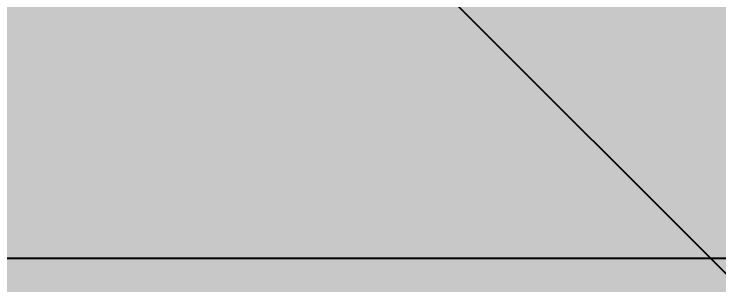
# Model space of a CAD drawing. Header units: inches. Extents: x -6 to 5433, y -4 to 5447.
# Drawn here: x 7.015 to 8.153, y 28.611 to 29.048 of the extents above; entities that cross this region are included whole.
import ezdxf

# ---------------------------------------------------------------- set-up
doc = ezdxf.new("R2010")
doc.units = ezdxf.units.IN
for name, color, linetype in [('Bottom Layer', 5, 'Continuous'), ('Bottom Overlay', 54, 'Continuous'), ('Ground', 16, 'Continuous'), ('Top Layer', 1, 'Continuous'), ('Top Paste', 8, 'Continuous'), ('Top Solder', 216, 'Continuous')]:
    doc.layers.add(name, color=color, linetype=linetype)
doc.styles.add('Arial_Bold', font='', dxfattribs={"height": 0.2})
doc.styles.get('Arial_Bold').set_extended_font_data('Arial', bold=True)

# ---------------------------------------------------------------- blocks, each defined once
blk = doc.blocks.new('QTH_030_01_L_D_A_K_TR_154')
at = {"layer": 'Top Layer'}
blk.add_hatch(color=1, dxfattribs=at).paths.add_polyline_path([(7.175, 0.32), (9.715, 0.32), (9.715, -0.32), (7.175, -0.32)])
at = {"layer": 'Top Paste'}
blk.add_hatch(color=8, dxfattribs=at).paths.add_polyline_path([(7.175, 0.32), (9.715, 0.32), (9.715, -0.32), (7.175, -0.32)])
at = {"layer": 'Top Solder'}
blk.add_hatch(color=216, dxfattribs=at).paths.add_polyline_path([(7.0734, 0.4216), (9.8166, 0.4216), (9.8166, -0.4216), (7.0734, -0.4216)])

msp = doc.modelspace()

# ---------------------------------------------------------------- linework, layer by layer
at = {"layer": 'Bottom Layer'}
msp.add_line((13.0382, 28.6534), (4.8715, 28.6534), dxfattribs=at)
at = {"layer": 'Ground'}
msp.add_line((13.3983, 23.3951), (7.3792, 29.4142), dxfattribs=at)
for points in [[(4.8006, 31.1039, 0.2032, 0.2032, 0), (15.0958, 20.8087, 0.2032, 0.2032, 0)], [(7.1461, 29.3177, 0.2032, 0.2032, 0), (15.1024, 21.3614, 0.2032, 0.2032, 0)]]:
    msp.add_lwpolyline(points, format="xyseb", dxfattribs=at)

# ---------------------------------------------------------------- block references
at = {"rotation": 180}
msp.add_blockref('QTH_030_01_L_D_A_K_TR_154', (15.3106, 28.8567), dxfattribs=at)

# ---------------------------------------------------------------- texts
at = {"layer": 'Bottom Overlay', "style": 'Arial_Bold', "text_generation_flag": 2}
msp.add_text('RUN', height=0.762, rotation=270, dxfattribs=at).set_placement((6.7234, 28.7688))

doc.saveas('drawing.dxf')
